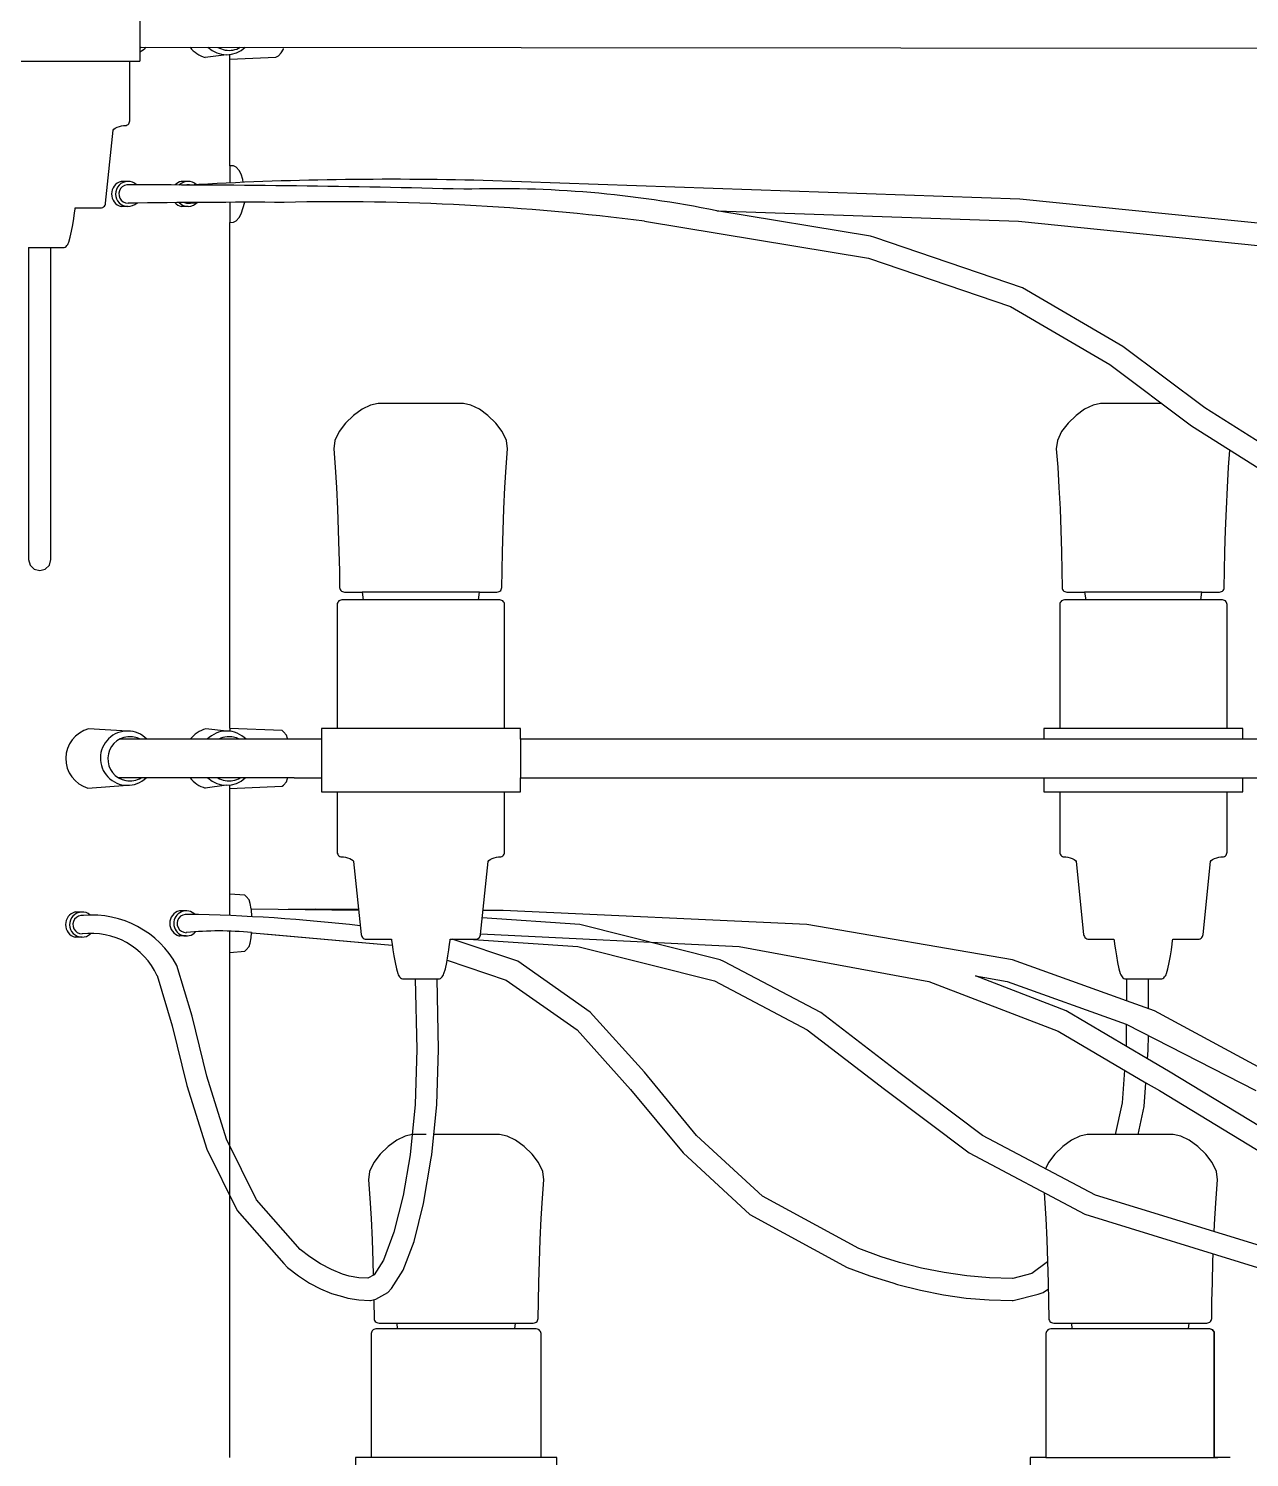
# Model space of a CAD drawing. Header units: millimetres. Extents: x 112 to 8820, y -2365 to 5002.
# Drawn here: x 3414.5 to 3607.1, y -908.5 to -683 of the extents above; entities that cross this region are included whole.
import ezdxf

# ---------------------------------------------------------------- set-up
doc = ezdxf.new("R2010")
doc.units = ezdxf.units.MM

# ---------------------------------------------------------------- blocks, each defined once
blk = doc.blocks.new('2097-50_EL_lateral')
for p, q in [((1.491, -105.185), (1.491, -106.185)), ((-1.667, -106.185), (1.491, -106.185)), ((1.332, -107.125), (1.332, -106.185)), ((1.512, -105.965, 0.142), (26.771, -105.985)), ((2.861, -106.082, 0.142), (2.525, -106.125, 0.047)), ((2.914, -106.152), (2.914, -106.079)), ((2.914, -106.152), (3.638, -106.122)), ((2.914, -107.833), (2.914, -106.152)), ((3.638, -106.122), (3.68, -106.1)), ((3.68, -106.1), (3.723, -106.05)), ((3.723, -106.05), (3.756, -105.995)), ((3.756, -105.995), (3.759, -105.985)), ((0.952, -108.425), (1.072, -107.272)), ((1.072, -107.272), (1.081, -107.255)), ((1.081, -107.255), (1.103, -107.239)), ((1.103, -107.239), (1.133, -107.226)), ((1.133, -107.226), (1.168, -107.214)), ((1.168, -107.214), (1.203, -107.206)), ((1.203, -107.206), (1.234, -107.201)), ((1.234, -107.201), (1.258, -107.199)), ((1.258, -107.199), (1.275, -107.197)), ((1.275, -107.197), (1.291, -107.191)), ((1.291, -107.191), (1.305, -107.182)), ((1.305, -107.182), (1.316, -107.171)), ((1.316, -107.171), (1.325, -107.157)), ((1.325, -107.157), (1.33, -107.142)), ((1.33, -107.142), (1.332, -107.125)), ((2.972, -107.837), (2.914, -107.833)), ((2.914, -107.833), (2.914, -108.104)), ((3.014, -107.859), (2.972, -107.837)), ((3.057, -107.911), (3.014, -107.859)), ((3.09, -107.966), (3.057, -107.911)), ((3.117, -108.052), (3.09, -107.966)), ((1.306, -108.081, -0.203), (1.196, -108.081, -0.203)), ((2.254, -108.081, -0.203), (2.144, -108.081, -0.203)), ((3.123, -108.095), (3.117, -108.052)), ((15.376, -108.36), (6.909, -108.067)), ((0.949, -108.442), (0.952, -108.425)), ((2.914, -108.411), (2.914, -108.728)), ((3.09, -108.595), (3.147, -108.411)), ((21.12, -108.943), (15.376, -108.36)), ((0.433, -108.764), (0.449, -108.664)), ((0.449, -108.664), (0.461, -108.579)), ((0.461, -108.579), (0.469, -108.52)), ((0.469, -108.52), (0.471, -108.498)), ((0.471, -108.498), (0.584, -108.498)), ((0.584, -108.498), (0.705, -108.498)), ((0.705, -108.498), (0.796, -108.498)), ((0.796, -108.498), (0.852, -108.498)), ((0.852, -108.498), (0.871, -108.498)), ((0.871, -108.498), (0.888, -108.496)), ((0.888, -108.496), (0.905, -108.491)), ((0.905, -108.491), (0.919, -108.482)), ((0.919, -108.482), (0.932, -108.471)), ((0.932, -108.471), (0.942, -108.458)), ((0.942, -108.458), (0.949, -108.442)), ((1.306, -108.478, -0.203), (1.196, -108.478, -0.203)), ((2.254, -108.478, -0.203), (2.144, -108.478, -0.203)), ((3.014, -108.702), (3.057, -108.65)), ((3.057, -108.65), (3.09, -108.595)), ((10.596, -108.545), (15.355, -108.709)), ((13.019, -108.943), (10.596, -108.545)), ((0.394, -108.963), (0.414, -108.867)), ((0.414, -108.867), (0.433, -108.764)), ((2.914, -108.728), (2.972, -108.724)), ((2.914, -116.707), (2.914, -108.728)), ((2.972, -108.724), (3.014, -108.702)), ((9.456, -108.709), (12.988, -109.29)), ((15.355, -108.709), (21.071, -109.29)), ((0.298, -109.124), (0.314, -109.117)), ((0.314, -109.117), (0.329, -109.107)), ((0.329, -109.107), (0.342, -109.094)), ((0.342, -109.094), (0.353, -109.078)), ((0.353, -109.078), (0.363, -109.06)), ((0.363, -109.06), (0.371, -109.041)), ((0.371, -109.041), (0.394, -108.963)), ((13.088, -108.967), (13.019, -108.943)), ((15.421, -109.762), (13.088, -108.967)), ((-0.266, -109.126), (-0.248, -109.126)), ((-0.263, -109.126), (-0.263, -109.15)), ((-0.263, -109.15), (-0.263, -109.357)), ((-0.248, -109.126), (-0.219, -109.126)), ((-0.219, -109.126), (-0.18, -109.126)), ((-0.18, -109.126), (-0.134, -109.126)), ((-0.134, -109.126), (-0.081, -109.126)), ((-0.081, -109.126), (-0.024, -109.126)), ((-0.024, -109.126), (0.034, -109.126)), ((0.034, -109.126), (0.09, -109.126)), ((0.087, -109.15), (0.087, -109.126)), ((0.087, -109.357), (0.087, -109.15)), ((0.09, -109.126), (0.143, -109.126)), ((0.143, -109.126), (0.19, -109.126)), ((0.19, -109.126), (0.228, -109.126)), ((0.228, -109.126), (0.257, -109.126)), ((0.257, -109.126), (0.275, -109.126)), ((0.275, -109.126), (0.281, -109.126)), ((0.281, -109.126), (0.298, -109.124)), ((12.988, -109.29), (15.232, -110.055)), ((-0.263, -109.357), (-0.263, -109.558)), ((-0.263, -109.558), (-0.263, -109.752)), ((0.087, -109.558), (0.087, -109.357)), ((0.087, -109.752), (0.087, -109.558)), ((-0.263, -109.752), (-0.263, -109.936)), ((0.087, -109.936), (0.087, -109.752)), ((17.003, -110.687), (15.421, -109.762)), ((-0.263, -109.936), (-0.263, -110.107)), ((0.087, -110.107), (0.087, -109.936)), ((-0.263, -110.107), (-0.263, -110.262)), ((0.087, -110.262), (0.087, -110.107)), ((15.232, -110.055), (16.796, -110.97)), ((-0.263, -110.262), (-0.263, -111.13)), ((0.087, -111.13), (0.087, -110.262)), ((18.295, -111.655), (17.003, -110.687)), ((17.003, -110.687), (17.003, -110.687)), ((-0.263, -111.13), (-0.263, -111.926)), ((0.087, -111.926), (0.087, -111.13)), ((16.796, -110.97), (18.087, -111.937)), ((5.252, -111.586), (5.133, -111.61)), ((5.273, -111.586), (5.252, -111.586)), ((5.335, -111.586), (5.273, -111.586)), ((5.435, -111.586), (5.335, -111.586)), ((5.566, -111.586), (5.435, -111.586)), ((5.719, -111.586), (5.566, -111.586)), ((5.886, -111.586), (5.719, -111.586)), ((6.055, -111.586), (5.886, -111.586)), ((6.216, -111.586), (6.055, -111.586)), ((6.36, -111.586), (6.216, -111.586)), ((6.476, -111.586), (6.36, -111.586)), ((6.557, -111.586), (6.476, -111.586)), ((6.6, -111.586), (6.557, -111.586)), ((6.717, -111.61), (6.6, -111.586)), ((16.653, -111.586), (16.535, -111.61)), ((16.674, -111.586), (16.653, -111.586)), ((16.737, -111.586), (16.674, -111.586)), ((16.836, -111.586), (16.737, -111.586)), ((16.967, -111.586), (16.836, -111.586)), ((17.121, -111.586), (16.967, -111.586)), ((17.287, -111.586), (17.121, -111.586)), ((17.456, -111.586), (17.287, -111.586)), ((17.618, -111.586), (17.456, -111.586)), ((17.618, -111.586), (17.618, -111.586)), ((4.864, -111.774), (4.738, -111.894)), ((4.999, -111.676), (4.864, -111.774)), ((5.133, -111.61), (4.999, -111.676)), ((6.85, -111.676), (6.717, -111.61)), ((6.985, -111.774), (6.85, -111.676)), ((7.109, -111.894), (6.985, -111.774)), ((16.265, -111.774), (16.139, -111.894)), ((16.401, -111.676), (16.265, -111.774)), ((16.535, -111.61), (16.401, -111.676)), ((19.766, -112.585), (18.295, -111.655)), ((-0.263, -111.926), (-0.263, -112.629)), ((0.087, -112.629), (0.087, -111.926)), ((4.636, -112.029), (4.57, -112.167)), ((4.738, -111.894), (4.636, -112.029)), ((7.21, -112.029), (7.109, -111.894)), ((7.276, -112.167), (7.21, -112.029)), ((16.037, -112.029), (15.971, -112.167)), ((16.139, -111.894), (16.037, -112.029)), ((18.087, -111.937), (19.574, -112.876)), ((4.57, -112.167), (4.553, -112.3)), ((7.293, -112.3), (7.276, -112.167)), ((15.971, -112.167), (15.954, -112.3)), ((4.553, -112.3), (4.575, -112.588)), ((7.271, -112.588), (7.293, -112.3)), ((15.954, -112.3), (15.977, -112.588)), ((18.672, -112.588), (18.693, -112.32)), ((-0.263, -112.629), (-0.263, -113.216)), ((0.087, -113.216), (0.087, -112.629)), ((4.575, -112.588), (4.595, -112.909)), ((7.252, -112.909), (7.271, -112.588)), ((15.977, -112.588), (15.996, -112.909)), ((18.653, -112.909), (18.672, -112.588)), ((4.595, -112.909), (4.611, -113.248)), ((7.236, -113.248), (7.252, -112.909)), ((15.996, -112.909), (16.012, -113.248)), ((18.637, -113.248), (18.653, -112.909)), ((-0.263, -113.216), (-0.263, -113.663)), ((0.087, -113.663), (0.087, -113.216)), ((4.611, -113.248), (4.623, -113.589)), ((7.223, -113.589), (7.236, -113.248)), ((16.012, -113.248), (16.025, -113.589)), ((18.624, -113.589), (18.637, -113.248)), ((4.623, -113.589), (4.633, -113.919)), ((7.213, -113.919), (7.223, -113.589)), ((16.025, -113.589), (16.035, -113.919)), ((18.615, -113.919), (18.624, -113.589)), ((-0.263, -113.663), (-0.263, -113.948)), ((0.087, -113.948), (0.087, -113.663)), ((-0.263, -113.948), (-0.263, -114.048)), ((-0.263, -114.048), (-0.239, -114.135)), ((0.064, -114.135), (0.087, -114.048)), ((0.087, -114.048), (0.087, -113.948)), ((4.633, -113.919), (4.64, -114.224)), ((7.207, -114.224), (7.213, -113.919)), ((16.035, -113.919), (16.041, -114.224)), ((18.608, -114.224), (18.615, -113.919)), ((-0.239, -114.135), (-0.175, -114.199)), ((-0.175, -114.199), (-0.088, -114.223)), ((-0.088, -114.223), (0, -114.199)), ((-0.088, -114.223), (-0.088, -114.223)), ((-0.088, -114.223), (-0.088, -114.223)), ((0, -114.199), (0.064, -114.135)), ((4.64, -114.224), (4.643, -114.488)), ((7.203, -114.488), (7.207, -114.224)), ((16.041, -114.224), (16.045, -114.488)), ((18.605, -114.488), (18.608, -114.224)), ((4.643, -114.488), (4.645, -114.505)), ((4.645, -114.505), (4.651, -114.52)), ((4.651, -114.52), (4.661, -114.534)), ((7.186, -114.534), (7.195, -114.52)), ((7.195, -114.52), (7.201, -114.505)), ((7.201, -114.505), (7.203, -114.488)), ((16.045, -114.488), (16.047, -114.505)), ((16.047, -114.505), (16.053, -114.52)), ((16.053, -114.52), (16.062, -114.534)), ((18.587, -114.534), (18.597, -114.52)), ((18.597, -114.52), (18.602, -114.505)), ((18.602, -114.505), (18.605, -114.488)), ((4.608, -114.742), (4.606, -114.759)), ((4.614, -114.727), (4.608, -114.742)), ((4.622, -114.713), (4.614, -114.727)), ((4.634, -114.701), (4.622, -114.713)), ((4.647, -114.693), (4.634, -114.701)), ((4.663, -114.687), (4.647, -114.693)), ((4.661, -114.534), (4.673, -114.545)), ((4.68, -114.685), (4.663, -114.687)), ((4.673, -114.545), (4.687, -114.554)), ((4.734, -114.685), (4.68, -114.685)), ((4.687, -114.554), (4.703, -114.559)), ((4.703, -114.559), (4.721, -114.56)), ((4.721, -114.56), (4.759, -114.56)), ((4.841, -114.685), (4.734, -114.685)), ((4.759, -114.56), (4.87, -114.56)), ((4.995, -114.685), (4.841, -114.685)), ((4.87, -114.56), (4.998, -114.56)), ((5.19, -114.685), (4.995, -114.685)), ((4.998, -114.56), (5.015, -114.685)), ((6.851, -114.56), (4.998, -114.56)), ((5.417, -114.685), (5.19, -114.685)), ((5.666, -114.685), (5.417, -114.685)), ((5.927, -114.685), (5.666, -114.685)), ((6.187, -114.685), (5.927, -114.685)), ((6.436, -114.685), (6.187, -114.685)), ((6.663, -114.685), (6.436, -114.685)), ((6.858, -114.685), (6.663, -114.685)), ((6.834, -114.685), (6.851, -114.56)), ((6.851, -114.56), (6.905, -114.56)), ((7.012, -114.685), (6.858, -114.685)), ((6.905, -114.56), (7.051, -114.56)), ((7.119, -114.685), (7.012, -114.685)), ((7.051, -114.56), (7.126, -114.56)), ((7.173, -114.685), (7.119, -114.685)), ((7.126, -114.56), (7.144, -114.559)), ((7.144, -114.559), (7.16, -114.554)), ((7.16, -114.554), (7.174, -114.545)), ((7.19, -114.687), (7.173, -114.685)), ((7.174, -114.545), (7.186, -114.534)), ((7.206, -114.693), (7.19, -114.687)), ((7.219, -114.701), (7.206, -114.693)), ((7.231, -114.713), (7.219, -114.701)), ((7.239, -114.727), (7.231, -114.713)), ((7.245, -114.742), (7.239, -114.727)), ((7.247, -114.759), (7.245, -114.742)), ((16.01, -114.742), (16.008, -114.759)), ((16.015, -114.727), (16.01, -114.742)), ((16.024, -114.713), (16.015, -114.727)), ((16.035, -114.701), (16.024, -114.713)), ((16.049, -114.693), (16.035, -114.701)), ((16.064, -114.687), (16.049, -114.693)), ((16.062, -114.534), (16.074, -114.545)), ((16.081, -114.685), (16.064, -114.687)), ((16.074, -114.545), (16.089, -114.554)), ((16.136, -114.685), (16.081, -114.685)), ((16.089, -114.554), (16.105, -114.559)), ((16.105, -114.559), (16.122, -114.56)), ((16.122, -114.56), (16.16, -114.56)), ((16.242, -114.685), (16.136, -114.685)), ((16.16, -114.56), (16.272, -114.56)), ((16.396, -114.685), (16.242, -114.685)), ((16.272, -114.56), (16.4, -114.56)), ((16.591, -114.685), (16.396, -114.685)), ((16.4, -114.56), (16.417, -114.685)), ((18.252, -114.56), (16.4, -114.56)), ((16.818, -114.685), (16.591, -114.685)), ((17.067, -114.685), (16.818, -114.685)), ((17.328, -114.685), (17.067, -114.685)), ((17.589, -114.685), (17.328, -114.685)), ((17.838, -114.685), (17.589, -114.685)), ((18.065, -114.685), (17.838, -114.685)), ((18.26, -114.685), (18.065, -114.685)), ((18.235, -114.685), (18.252, -114.56)), ((18.252, -114.56), (18.306, -114.56)), ((18.414, -114.685), (18.26, -114.685)), ((18.306, -114.56), (18.452, -114.56)), ((18.52, -114.685), (18.414, -114.685)), ((18.452, -114.56), (18.527, -114.56)), ((18.575, -114.685), (18.52, -114.685)), ((18.527, -114.56), (18.545, -114.559)), ((18.545, -114.559), (18.561, -114.554)), ((18.561, -114.554), (18.575, -114.545)), ((18.575, -114.545), (18.587, -114.534)), ((18.592, -114.687), (18.575, -114.685)), ((18.607, -114.693), (18.592, -114.687)), ((18.621, -114.701), (18.607, -114.693)), ((18.632, -114.713), (18.621, -114.701)), ((18.641, -114.727), (18.632, -114.713)), ((18.646, -114.742), (18.641, -114.727)), ((18.648, -114.759), (18.646, -114.742)), ((4.606, -114.759), (4.606, -116.712)), ((7.247, -116.712), (7.247, -114.759)), ((16.008, -114.759), (16.008, -116.712)), ((18.648, -116.712), (18.648, -114.759)), ((2.861, -116.755, 0.142), (2.535, -116.72, 0.047)), ((3.738, -116.746), (2.914, -116.712)), ((2.914, -116.712), (2.914, -116.758)), ((3.76, -116.768), (3.738, -116.746)), ((3.806, -116.818), (3.76, -116.768)), ((4.425, -116.712), (4.356, -116.712)), ((4.356, -116.712), (4.356, -116.882)), ((4.559, -116.712), (4.425, -116.712)), ((4.753, -116.712), (4.559, -116.712)), ((4.998, -116.712), (4.753, -116.712)), ((5.284, -116.712), (4.998, -116.712)), ((5.598, -116.712), (5.284, -116.712)), ((5.927, -116.712), (5.598, -116.712)), ((6.255, -116.712), (5.927, -116.712)), ((6.569, -116.712), (6.255, -116.712)), ((6.855, -116.712), (6.569, -116.712)), ((7.1, -116.712), (6.855, -116.712)), ((7.294, -116.712), (7.1, -116.712)), ((7.428, -116.712), (7.294, -116.712)), ((7.497, -116.712), (7.428, -116.712)), ((7.497, -116.882), (7.497, -116.712)), ((15.826, -116.712), (15.758, -116.712)), ((15.758, -116.712), (15.758, -116.882)), ((15.961, -116.712), (15.826, -116.712)), ((16.155, -116.712), (15.961, -116.712)), ((16.4, -116.712), (16.155, -116.712)), ((16.686, -116.712), (16.4, -116.712)), ((17, -116.712), (16.686, -116.712)), ((17.328, -116.712), (17, -116.712)), ((17.656, -116.712), (17.328, -116.712)), ((17.97, -116.712), (17.656, -116.712)), ((18.256, -116.712), (17.97, -116.712)), ((18.501, -116.712), (18.256, -116.712)), ((18.696, -116.712), (18.501, -116.712)), ((18.83, -116.712), (18.696, -116.712)), ((18.898, -116.712), (18.83, -116.712)), ((18.898, -116.882), (18.898, -116.712)), ((18.898, -116.712), (18.898, -116.712)), ((3.926, -116.882), (1.173, -116.883)), ((3.823, -116.873), (3.806, -116.818)), ((3.825, -116.882), (3.823, -116.873)), ((4.356, -116.882), (3.926, -116.882)), ((4.356, -116.882), (4.356, -117.491)), ((15.758, -116.882), (7.497, -116.882)), ((7.497, -116.882), (7.497, -117.491)), ((25.463, -116.882), (15.758, -116.882)), ((3.926, -117.491), (1.159, -117.492)), ((2.861, -117.61, 0.142), (2.525, -117.653, 0.047)), ((2.914, -117.665), (2.914, -117.606, 0.142)), ((2.914, -117.661), (3.738, -117.626)), ((2.914, -119.666), (2.914, -117.665)), ((3.738, -117.626), (3.76, -117.605)), ((3.76, -117.605), (3.806, -117.555)), ((3.806, -117.555), (3.823, -117.5)), ((3.823, -117.5), (3.825, -117.491)), ((3.926, -117.491), (4.356, -117.491)), ((4.356, -117.491), (4.356, -117.712)), ((7.497, -117.712), (7.497, -117.491)), ((7.497, -117.491), (15.758, -117.491)), ((15.758, -117.491), (15.758, -117.712)), ((15.758, -117.491), (25.463, -117.491)), ((18.898, -117.712), (18.898, -117.491)), ((4.356, -117.712), (4.425, -117.712)), ((4.425, -117.712), (4.559, -117.712)), ((4.559, -117.712), (4.753, -117.712)), ((4.606, -117.712), (4.606, -118.664)), ((4.753, -117.712), (4.998, -117.712)), ((4.998, -117.712), (5.284, -117.712)), ((5.284, -117.712), (5.598, -117.712)), ((5.598, -117.712), (5.927, -117.712)), ((5.927, -117.712), (6.255, -117.712)), ((6.255, -117.712), (6.569, -117.712)), ((6.569, -117.712), (6.855, -117.712)), ((6.855, -117.712), (7.1, -117.712)), ((7.1, -117.712), (7.294, -117.712)), ((7.247, -118.664), (7.247, -117.712)), ((7.294, -117.712), (7.428, -117.712)), ((7.428, -117.712), (7.497, -117.712)), ((15.758, -117.712), (15.826, -117.712)), ((15.826, -117.712), (15.961, -117.712)), ((15.961, -117.712), (16.155, -117.712)), ((16.008, -117.712), (16.008, -118.664)), ((16.155, -117.712), (16.4, -117.712)), ((16.4, -117.712), (16.686, -117.712)), ((16.686, -117.712), (17, -117.712)), ((17, -117.712), (17.328, -117.712)), ((17.328, -117.712), (17.656, -117.712)), ((17.656, -117.712), (17.97, -117.712)), ((17.97, -117.712), (18.256, -117.712)), ((18.256, -117.712), (18.501, -117.712)), ((18.501, -117.712), (18.696, -117.712)), ((18.648, -118.664), (18.648, -117.712)), ((18.696, -117.712), (18.83, -117.712)), ((18.83, -117.712), (18.898, -117.712)), ((4.606, -118.664), (4.608, -118.681)), ((4.608, -118.681), (4.614, -118.697)), ((4.614, -118.697), (4.622, -118.711)), ((4.622, -118.711), (4.634, -118.722)), ((4.634, -118.722), (4.647, -118.731)), ((4.647, -118.731), (4.663, -118.736)), ((4.663, -118.736), (4.68, -118.738)), ((4.68, -118.738), (4.704, -118.74)), ((4.704, -118.74), (4.735, -118.746)), ((4.735, -118.746), (4.77, -118.754)), ((4.77, -118.754), (4.804, -118.765)), ((4.804, -118.765), (4.834, -118.779)), ((4.834, -118.779), (4.856, -118.795)), ((4.856, -118.795), (4.865, -118.812)), ((6.988, -118.812), (6.997, -118.795)), ((6.997, -118.795), (7.019, -118.779)), ((7.019, -118.779), (7.049, -118.765)), ((7.049, -118.765), (7.083, -118.754)), ((7.083, -118.754), (7.118, -118.746)), ((7.118, -118.746), (7.149, -118.74)), ((7.149, -118.74), (7.173, -118.738)), ((7.173, -118.738), (7.19, -118.736)), ((7.19, -118.736), (7.206, -118.731)), ((7.206, -118.731), (7.219, -118.722)), ((7.219, -118.722), (7.231, -118.711)), ((7.231, -118.711), (7.239, -118.697)), ((7.239, -118.697), (7.245, -118.681)), ((7.245, -118.681), (7.247, -118.664)), ((16.008, -118.664), (16.01, -118.681)), ((16.01, -118.681), (16.015, -118.697)), ((16.015, -118.697), (16.024, -118.711)), ((16.024, -118.711), (16.035, -118.722)), ((16.035, -118.722), (16.049, -118.731)), ((16.049, -118.731), (16.064, -118.736)), ((16.064, -118.736), (16.081, -118.738)), ((16.081, -118.738), (16.106, -118.74)), ((16.106, -118.74), (16.137, -118.746)), ((16.137, -118.746), (16.171, -118.754)), ((16.171, -118.754), (16.206, -118.765)), ((16.206, -118.765), (16.236, -118.779)), ((16.236, -118.779), (16.257, -118.795)), ((16.257, -118.795), (16.267, -118.812)), ((18.389, -118.812), (18.399, -118.795)), ((18.399, -118.795), (18.42, -118.779)), ((18.42, -118.779), (18.45, -118.765)), ((18.45, -118.765), (18.485, -118.754)), ((18.485, -118.754), (18.519, -118.746)), ((18.519, -118.746), (18.55, -118.74)), ((18.55, -118.74), (18.575, -118.738)), ((18.575, -118.738), (18.592, -118.736)), ((18.592, -118.736), (18.607, -118.731)), ((18.607, -118.731), (18.621, -118.722)), ((18.621, -118.722), (18.632, -118.711)), ((18.632, -118.711), (18.641, -118.697)), ((18.641, -118.697), (18.646, -118.681)), ((18.646, -118.681), (18.648, -118.664)), ((4.865, -118.812), (4.984, -119.964)), ((6.869, -119.964), (6.988, -118.812)), ((16.267, -118.812), (16.385, -119.964)), ((18.271, -119.964), (18.389, -118.812)), ((3.148, -119.345), (2.914, -119.326)), ((3.17, -119.366), (3.148, -119.345)), ((3.216, -119.418), (3.17, -119.366)), ((3.233, -119.473), (3.216, -119.418)), ((3.246, -119.559), (3.233, -119.473)), ((0.581, -119.609, -0.203), (0.471, -119.609, -0.203)), ((2.225, -119.59), (2.116, -119.59)), ((3.247, -119.566), (3.246, -119.559)), ((4.945, -119.583), (3.247, -119.566)), ((3.247, -119.566), (3.256, -119.683)), ((4.202, -119.567), (3.838, -119.564)), ((4.262, -119.564), (4.202, -119.567)), ((4.943, -119.569), (4.262, -119.564)), ((8.434, -119.805), (6.896, -119.702)), ((7.224, -119.585), (6.909, -119.583)), ((12.018, -119.805), (7.224, -119.585)), ((2.914, -120.247), (2.914, -119.911)), ((3.246, -120.014), (3.253, -119.935)), ((3.253, -119.935), (3.268, -119.935)), ((3.268, -119.935), (5.475, -120.133)), ((10.648, -120.363), (8.434, -119.805)), ((15.265, -120.363), (12.018, -119.805)), ((0.581, -120.005, -0.203), (0.471, -120.005, -0.203)), ((2.225, -119.987), (2.116, -119.987)), ((3.17, -120.207), (3.216, -120.155)), ((3.216, -120.155), (3.233, -120.1)), ((3.233, -120.1), (3.246, -120.014)), ((3.458, -119.952), (5.475, -120.133)), ((4.984, -119.964), (4.988, -119.982)), ((4.988, -119.982), (4.995, -119.997)), ((4.995, -119.997), (5.005, -120.011)), ((5.005, -120.011), (5.017, -120.022)), ((5.017, -120.022), (5.032, -120.031)), ((5.032, -120.031), (5.048, -120.036)), ((5.048, -120.036), (5.065, -120.038)), ((5.065, -120.038), (5.103, -120.038)), ((5.103, -120.038), (5.177, -120.038)), ((5.177, -120.038), (5.283, -120.038)), ((5.283, -120.038), (5.418, -120.038)), ((5.418, -120.038), (5.462, -120.038)), ((5.462, -120.038), (5.465, -120.06)), ((5.465, -120.06), (5.473, -120.119)), ((5.473, -120.119), (5.485, -120.204)), ((6.368, -120.204), (6.38, -120.119)), ((6.38, -120.119), (6.388, -120.06)), ((6.388, -120.06), (6.391, -120.038)), ((6.391, -120.038), (6.436, -120.038)), ((7.456, -120.383), (6.422, -120.038)), ((7.456, -120.383), (6.422, -120.038)), ((6.436, -120.038), (6.57, -120.038)), ((6.57, -120.038), (6.677, -120.038)), ((6.677, -120.038), (6.75, -120.038)), ((6.678, -120.038), (8.401, -120.153)), ((6.75, -120.038), (6.788, -120.038)), ((6.788, -120.038), (6.805, -120.036)), ((6.805, -120.036), (6.822, -120.031)), ((6.822, -120.031), (6.836, -120.022)), ((6.836, -120.022), (6.849, -120.011)), ((6.849, -120.011), (6.858, -119.997)), ((6.858, -119.997), (6.865, -119.982)), ((6.865, -119.982), (6.869, -119.964)), ((6.87, -119.953), (10.948, -120.153)), ((8.401, -120.153), (10.559, -120.697)), ((10.948, -120.153), (13.942, -120.703)), ((16.385, -119.964), (16.389, -119.982)), ((16.389, -119.982), (16.396, -119.997)), ((16.396, -119.997), (16.406, -120.011)), ((16.406, -120.011), (16.419, -120.022)), ((16.419, -120.022), (16.433, -120.031)), ((16.433, -120.031), (16.449, -120.036)), ((16.449, -120.036), (16.467, -120.038)), ((16.467, -120.038), (16.504, -120.038)), ((16.504, -120.038), (16.578, -120.038)), ((16.578, -120.038), (16.684, -120.038)), ((16.684, -120.038), (16.819, -120.038)), ((16.819, -120.038), (16.864, -120.038)), ((16.864, -120.038), (16.867, -120.06)), ((16.867, -120.06), (16.874, -120.119)), ((16.874, -120.119), (16.887, -120.204)), ((17.77, -120.204), (17.782, -120.119)), ((17.782, -120.119), (17.789, -120.06)), ((17.789, -120.06), (17.792, -120.038)), ((17.792, -120.038), (17.837, -120.038)), ((17.837, -120.038), (17.972, -120.038)), ((17.972, -120.038), (18.078, -120.038)), ((18.078, -120.038), (18.152, -120.038)), ((18.152, -120.038), (18.189, -120.038)), ((18.189, -120.038), (18.207, -120.036)), ((18.207, -120.036), (18.223, -120.031)), ((18.223, -120.031), (18.238, -120.022)), ((18.238, -120.022), (18.25, -120.011)), ((18.25, -120.011), (18.26, -119.997)), ((18.26, -119.997), (18.267, -119.982)), ((18.267, -119.982), (18.271, -119.964)), ((2.914, -120.247), (3.148, -120.228)), ((2.914, -128.217), (2.914, -120.247)), ((3.148, -120.228), (3.17, -120.207)), ((5.485, -120.204), (5.501, -120.303)), ((5.501, -120.303), (5.519, -120.407)), ((6.334, -120.407), (6.353, -120.303)), ((6.34, -120.371), (7.274, -120.683)), ((6.34, -120.371), (7.274, -120.683)), ((6.353, -120.303), (6.368, -120.204)), ((8.597, -121.187), (7.456, -120.383)), ((8.597, -121.187), (7.456, -120.383)), ((10.709, -120.388), (10.648, -120.363)), ((12.238, -121.192), (10.709, -120.388)), ((17.06, -121.008), (15.265, -120.363)), ((16.887, -120.204), (16.902, -120.303)), ((16.902, -120.303), (16.921, -120.407)), ((17.736, -120.407), (17.754, -120.303)), ((17.754, -120.303), (17.77, -120.204)), ((1.765, -120.613), (2.003, -121.405)), ((2.316, -121.252), (2.077, -120.452)), ((5.519, -120.407), (5.54, -120.503)), ((5.54, -120.503), (5.562, -120.581)), ((5.562, -120.581), (5.57, -120.6)), ((5.57, -120.6), (5.58, -120.618)), ((6.273, -120.618), (6.283, -120.6)), ((6.283, -120.6), (6.291, -120.581)), ((6.291, -120.581), (6.313, -120.503)), ((6.313, -120.503), (6.334, -120.407)), ((16.921, -120.407), (16.941, -120.503)), ((16.941, -120.503), (16.963, -120.581)), ((16.963, -120.581), (16.971, -120.6)), ((16.971, -120.6), (16.981, -120.618)), ((17.675, -120.618), (17.685, -120.6)), ((17.685, -120.6), (17.693, -120.581)), ((17.693, -120.581), (17.715, -120.503)), ((17.715, -120.503), (17.736, -120.407)), ((5.58, -120.618), (5.591, -120.634)), ((5.591, -120.634), (5.605, -120.647)), ((5.605, -120.647), (5.619, -120.657)), ((5.619, -120.657), (5.635, -120.663)), ((5.635, -120.663), (5.652, -120.665)), ((5.652, -120.665), (5.664, -120.665)), ((5.664, -120.665), (5.687, -120.665)), ((5.687, -120.665), (5.721, -120.665)), ((5.721, -120.665), (5.764, -120.665)), ((5.764, -120.665), (5.814, -120.665)), ((5.814, -120.665), (5.869, -120.665)), ((5.838, -120.665), (5.862, -121.781)), ((5.869, -120.665), (5.927, -120.665)), ((5.927, -120.665), (5.984, -120.665)), ((5.984, -120.665), (6.039, -120.665)), ((6.039, -120.665), (6.089, -120.665)), ((6.089, -120.665), (6.132, -120.665)), ((6.132, -120.665), (6.166, -120.665)), ((6.166, -120.665), (6.189, -120.665)), ((6.205, -121.778), (6.181, -120.665)), ((6.189, -120.665), (6.201, -120.665)), ((6.201, -120.665), (6.218, -120.663)), ((6.218, -120.663), (6.234, -120.657)), ((6.234, -120.657), (6.249, -120.647)), ((6.249, -120.647), (6.262, -120.634)), ((6.262, -120.634), (6.273, -120.618)), ((7.274, -120.683), (8.391, -121.47)), ((7.274, -120.683), (8.391, -121.47)), ((10.559, -120.697), (12.022, -121.466)), ((13.942, -120.703), (15.983, -121.489)), ((14.678, -120.617), (15.177, -120.703)), ((16.107, -121.168), (14.678, -120.617)), ((15.177, -120.703), (17.058, -121.379)), ((16.981, -120.618), (16.993, -120.634)), ((16.993, -120.634), (17.006, -120.647)), ((17.006, -120.647), (17.02, -120.657)), ((17.02, -120.657), (17.036, -120.663)), ((17.036, -120.663), (17.053, -120.665)), ((17.053, -120.665), (17.065, -120.665)), ((17.062, -120.665), (17.06, -121.008)), ((17.061, -120.665), (17.06, -121.008)), ((17.065, -120.665), (17.089, -120.665)), ((17.089, -120.665), (17.123, -120.665)), ((17.123, -120.665), (17.166, -120.665)), ((17.166, -120.665), (17.216, -120.665)), ((17.216, -120.665), (17.271, -120.665)), ((17.271, -120.665), (17.328, -120.665)), ((17.328, -120.665), (17.385, -120.665)), ((17.385, -120.665), (17.44, -120.665)), ((17.408, -121.133), (17.41, -120.665)), ((17.408, -121.133), (17.41, -120.665)), ((17.44, -120.665), (17.49, -120.665)), ((17.49, -120.665), (17.533, -120.665)), ((17.533, -120.665), (17.567, -120.665)), ((17.567, -120.665), (17.591, -120.665)), ((17.591, -120.665), (17.603, -120.665)), ((17.603, -120.665), (17.62, -120.663)), ((17.62, -120.663), (17.636, -120.657)), ((17.636, -120.657), (17.65, -120.647)), ((17.65, -120.647), (17.663, -120.634)), ((17.663, -120.634), (17.675, -120.618)), ((17.504, -121.168), (17.06, -121.008)), ((2.548, -122.197), (2.316, -121.252)), ((9.454, -122.138), (8.597, -121.187)), ((9.454, -122.138), (8.597, -121.187)), ((13.469, -122.14), (12.238, -121.192)), ((17.395, -121.924), (16.107, -121.168)), ((19.267, -122.118), (17.504, -121.168)), ((2.003, -121.405), (2.234, -122.348)), ((8.391, -121.47), (9.236, -122.408)), ((8.391, -121.47), (9.236, -122.408)), ((12.022, -121.466), (13.242, -122.406)), ((15.983, -121.489), (17.367, -122.302)), ((17.058, -121.379), (17.056, -121.725)), ((17.058, -121.379), (17.056, -121.725)), ((17.058, -121.379), (19.104, -122.427)), ((17.405, -121.788), (17.406, -121.557)), ((17.405, -121.788), (17.406, -121.557)), ((5.862, -121.781), (5.834, -122.648)), ((6.177, -122.647), (6.205, -121.778)), ((17.395, -121.924), (17.405, -121.788)), ((17.395, -121.924), (17.405, -121.788)), ((17.726, -122.118), (17.395, -121.924)), ((10.276, -123.135), (9.454, -122.138)), ((10.276, -123.135), (9.454, -122.138)), ((14.791, -123.135), (13.469, -122.14)), ((17.032, -122.105), (16.995, -122.619)), ((17.032, -122.105), (16.995, -122.619)), ((19.364, -123.114), (17.726, -122.118)), ((2.234, -122.348), (2.547, -123.353)), ((2.858, -123.193), (2.548, -122.197)), ((9.236, -122.408), (10.063, -123.411)), ((9.236, -122.408), (10.063, -123.411)), ((13.242, -122.406), (14.578, -123.411)), ((17.34, -122.676), (17.367, -122.302)), ((17.34, -122.676), (17.367, -122.302)), ((17.367, -122.302), (17.581, -122.427)), ((16.995, -122.619), (16.885, -123.12)), ((16.995, -122.619), (16.885, -123.12)), ((17.581, -122.427), (19.234, -123.432)), ((5.834, -122.648), (5.756, -123.441)), ((6.099, -123.443), (6.177, -122.647)), ((17.243, -123.12), (17.34, -122.676)), ((17.243, -123.12), (17.34, -122.676)), ((3.334, -124.151), (2.858, -123.193)), ((5.409, -123.307), (5.284, -123.428)), ((5.545, -123.209), (5.409, -123.307)), ((5.678, -123.144), (5.545, -123.209)), ((5.787, -123.121), (5.678, -123.144)), ((5.828, -123.12), (5.796, -123.12)), ((5.9, -123.12), (5.828, -123.12)), ((6.009, -123.12), (5.9, -123.12)), ((6.146, -123.12), (6.13, -123.12)), ((6.304, -123.12), (6.146, -123.12)), ((6.472, -123.12), (6.304, -123.12)), ((6.64, -123.12), (6.472, -123.12)), ((6.798, -123.12), (6.64, -123.12)), ((6.935, -123.12), (6.798, -123.12)), ((7.043, -123.12), (6.935, -123.12)), ((7.115, -123.12), (7.043, -123.12)), ((7.147, -123.12), (7.115, -123.12)), ((7.169, -123.12), (7.147, -123.12)), ((7.288, -123.144), (7.169, -123.12)), ((7.421, -123.209), (7.288, -123.144)), ((7.557, -123.307), (7.421, -123.209)), ((7.682, -123.428), (7.557, -123.307)), ((11.318, -124.091), (10.276, -123.135)), ((11.318, -124.091), (10.276, -123.135)), ((16.572, -124.075), (14.791, -123.135)), ((16.056, -123.307), (15.93, -123.428)), ((16.191, -123.209), (16.056, -123.307)), ((16.325, -123.144), (16.191, -123.209)), ((16.443, -123.12), (16.325, -123.144)), ((16.475, -123.12), (16.443, -123.12)), ((16.547, -123.12), (16.475, -123.12)), ((16.655, -123.12), (16.547, -123.12)), ((16.792, -123.12), (16.655, -123.12)), ((16.95, -123.12), (16.792, -123.12)), ((17.118, -123.12), (16.95, -123.12)), ((17.287, -123.12), (17.118, -123.12)), ((17.444, -123.12), (17.287, -123.12)), ((17.582, -123.12), (17.444, -123.12)), ((17.69, -123.12), (17.582, -123.12)), ((17.762, -123.12), (17.69, -123.12)), ((17.794, -123.12), (17.762, -123.12)), ((17.799, -123.12), (17.794, -123.12)), ((17.917, -123.144), (17.799, -123.12)), ((18.051, -123.209), (17.917, -123.144)), ((18.187, -123.307), (18.051, -123.209)), ((18.312, -123.428), (18.187, -123.307)), ((2.547, -123.353), (3.028, -124.321)), ((5.284, -123.428), (5.182, -123.562)), ((5.756, -123.441), (5.648, -124.083)), ((5.97, -124.21), (6.091, -123.493)), ((6.091, -123.493), (6.099, -123.443)), ((7.784, -123.562), (7.682, -123.428)), ((10.063, -123.411), (11.12, -124.381)), ((10.063, -123.411), (11.12, -124.381)), ((14.578, -123.411), (16.406, -124.376)), ((15.93, -123.428), (15.828, -123.562)), ((18.414, -123.562), (18.312, -123.428)), ((5.116, -123.701), (5.099, -123.834)), ((5.182, -123.562), (5.116, -123.701)), ((7.85, -123.701), (7.784, -123.562)), ((7.867, -123.834), (7.85, -123.701)), ((15.828, -123.562), (15.783, -123.659)), ((18.48, -123.701), (18.414, -123.562)), ((18.497, -123.834), (18.48, -123.701)), ((5.099, -123.834), (5.121, -124.122)), ((7.844, -124.122), (7.867, -123.834)), ((18.474, -124.122), (18.497, -123.834)), ((4.022, -124.932), (3.334, -124.151)), ((5.121, -124.122), (5.141, -124.443)), ((5.648, -124.083), (5.501, -124.66)), ((5.818, -124.806), (5.97, -124.21)), ((7.825, -124.443), (7.844, -124.122)), ((12.838, -124.92), (11.318, -124.091)), ((12.838, -124.92), (11.318, -124.091)), ((15.761, -124.036), (15.768, -124.122)), ((15.768, -124.122), (15.787, -124.443)), ((19.243, -124.896), (16.572, -124.075)), ((18.455, -124.443), (18.474, -124.122)), ((3.028, -124.321), (3.762, -125.155)), ((5.141, -124.443), (5.157, -124.781)), ((7.809, -124.781), (7.825, -124.443)), ((11.12, -124.381), (12.653, -125.216)), ((11.12, -124.381), (12.653, -125.216)), ((15.787, -124.443), (15.803, -124.781)), ((16.406, -124.376), (19.197, -125.24)), ((18.445, -124.651), (18.455, -124.443)), ((5.501, -124.66), (5.334, -125.1)), ((5.157, -124.781), (5.17, -125.123)), ((5.646, -125.26), (5.818, -124.806)), ((7.796, -125.123), (7.809, -124.781)), ((15.803, -124.781), (15.816, -125.123)), ((4.174, -125.049), (4.022, -124.932)), ((4.345, -125.16), (4.174, -125.049)), ((5.17, -125.123), (5.176, -125.339)), ((5.334, -125.1), (5.187, -125.333)), ((7.787, -125.453), (7.796, -125.123)), ((13.192, -125.05), (12.838, -124.92)), ((13.192, -125.05), (12.838, -124.92)), ((13.477, -125.139), (13.192, -125.05)), ((13.477, -125.139), (13.192, -125.05)), ((15.816, -125.123), (15.826, -125.453)), ((18.416, -125.453), (18.426, -125.123)), ((18.426, -125.123), (18.431, -125.005)), ((3.762, -125.155), (3.823, -125.218)), ((3.823, -125.218), (3.996, -125.351)), ((4.517, -125.251), (4.345, -125.16)), ((4.689, -125.322), (4.517, -125.251)), ((4.796, -125.353), (4.689, -125.322)), ((5.187, -125.333), (5.087, -125.388)), ((5.463, -125.55), (5.646, -125.26)), ((12.653, -125.216), (13.013, -125.349)), ((12.653, -125.216), (13.013, -125.349)), ((13.013, -125.349), (13.372, -125.461)), ((13.013, -125.349), (13.372, -125.461)), ((13.827, -125.228), (13.477, -125.139)), ((13.827, -125.228), (13.477, -125.139)), ((14.184, -125.299), (13.827, -125.228)), ((14.184, -125.299), (13.827, -125.228)), ((14.543, -125.35), (14.184, -125.299)), ((14.543, -125.35), (14.184, -125.299)), ((14.902, -125.38), (14.543, -125.35)), ((14.902, -125.38), (14.543, -125.35)), ((15.566, -125.312), (15.269, -125.39)), ((15.566, -125.312), (15.27, -125.39)), ((15.816, -125.128), (15.566, -125.312)), ((15.816, -125.128), (15.566, -125.312)), ((3.996, -125.351), (4.169, -125.463)), ((4.169, -125.463), (4.342, -125.554)), ((4.342, -125.554), (4.516, -125.626)), ((4.948, -125.38), (4.796, -125.353)), ((5.087, -125.388), (4.948, -125.38)), ((5.403, -125.614), (5.463, -125.55)), ((7.78, -125.757), (7.787, -125.453)), ((13.372, -125.461), (13.45, -125.485)), ((13.372, -125.461), (13.45, -125.485)), ((13.45, -125.485), (13.811, -125.577)), ((13.45, -125.485), (13.81, -125.577)), ((15.261, -125.39), (14.902, -125.38)), ((15.261, -125.39), (14.902, -125.38)), ((15.27, -125.39), (15.261, -125.39)), ((15.269, -125.39), (15.261, -125.39)), ((15.745, -125.615), (15.828, -125.554)), ((15.745, -125.615), (15.828, -125.554)), ((15.826, -125.453), (15.832, -125.757)), ((18.41, -125.757), (18.416, -125.453)), ((4.516, -125.626), (4.689, -125.677)), ((4.689, -125.677), (4.775, -125.7)), ((4.775, -125.7), (4.949, -125.73)), ((4.949, -125.73), (5.123, -125.74)), ((5.123, -125.74), (5.132, -125.74)), ((5.132, -125.74), (5.217, -125.716)), ((5.185, -125.725), (5.186, -125.757)), ((5.186, -125.757), (5.189, -126.021)), ((5.217, -125.716), (5.403, -125.614)), ((7.777, -126.021), (7.78, -125.757)), ((13.81, -125.577), (14.172, -125.649)), ((13.811, -125.577), (14.172, -125.649)), ((14.172, -125.649), (14.533, -125.7)), ((14.172, -125.649), (14.533, -125.7)), ((14.533, -125.7), (14.896, -125.73)), ((14.533, -125.7), (14.896, -125.73)), ((14.896, -125.73), (15.258, -125.74)), ((14.896, -125.73), (15.258, -125.74)), ((15.258, -125.74), (15.275, -125.74)), ((15.258, -125.74), (15.275, -125.74)), ((15.275, -125.74), (15.667, -125.637)), ((15.275, -125.74), (15.667, -125.637)), ((15.667, -125.637), (15.745, -125.615)), ((15.667, -125.637), (15.745, -125.615)), ((15.832, -125.757), (15.836, -126.021)), ((18.406, -126.021), (18.41, -125.757)), ((5.189, -126.021), (5.191, -126.038)), ((7.774, -126.038), (7.777, -126.021)), ((15.836, -126.021), (15.838, -126.038)), ((18.404, -126.038), (18.406, -126.021)), ((5.146, -126.245), (5.144, -126.262)), ((5.152, -126.23), (5.146, -126.245)), ((5.16, -126.216), (5.152, -126.23)), ((5.172, -126.204), (5.16, -126.216)), ((5.186, -126.196), (5.172, -126.204)), ((5.201, -126.19), (5.186, -126.196)), ((5.191, -126.038), (5.197, -126.054)), ((5.197, -126.054), (5.207, -126.068)), ((5.218, -126.188), (5.201, -126.19)), ((5.207, -126.068), (5.219, -126.079)), ((5.246, -126.188), (5.218, -126.188)), ((5.219, -126.079), (5.233, -126.087)), ((5.233, -126.087), (5.249, -126.093)), ((5.327, -126.188), (5.246, -126.188)), ((5.249, -126.093), (5.267, -126.094)), ((5.267, -126.094), (5.324, -126.094)), ((5.324, -126.094), (5.452, -126.094)), ((5.458, -126.188), (5.327, -126.188)), ((5.452, -126.094), (5.544, -126.094)), ((5.633, -126.188), (5.458, -126.188)), ((5.544, -126.094), (5.556, -126.188)), ((5.544, -126.094), (7.422, -126.094)), ((5.845, -126.188), (5.633, -126.188)), ((6.084, -126.188), (5.845, -126.188)), ((6.341, -126.188), (6.084, -126.188)), ((6.603, -126.188), (6.341, -126.188)), ((6.859, -126.188), (6.603, -126.188)), ((7.099, -126.188), (6.859, -126.188)), ((7.311, -126.188), (7.099, -126.188)), ((7.486, -126.188), (7.311, -126.188)), ((7.409, -126.188), (7.422, -126.094)), ((7.422, -126.094), (7.491, -126.094)), ((7.617, -126.188), (7.486, -126.188)), ((7.491, -126.094), (7.62, -126.094)), ((7.698, -126.188), (7.617, -126.188)), ((7.62, -126.094), (7.677, -126.094)), ((7.677, -126.094), (7.699, -126.094)), ((7.725, -126.188), (7.698, -126.188)), ((7.699, -126.094), (7.717, -126.093)), ((7.717, -126.093), (7.733, -126.087)), ((7.748, -126.188), (7.725, -126.188)), ((7.733, -126.087), (7.747, -126.079)), ((7.747, -126.079), (7.759, -126.068)), ((7.765, -126.19), (7.748, -126.188)), ((7.759, -126.068), (7.768, -126.054)), ((7.78, -126.196), (7.765, -126.19)), ((7.768, -126.054), (7.774, -126.038)), ((7.794, -126.204), (7.78, -126.196)), ((7.805, -126.216), (7.794, -126.204)), ((7.814, -126.23), (7.805, -126.216)), ((7.82, -126.245), (7.814, -126.23)), ((7.822, -126.262), (7.82, -126.245)), ((15.793, -126.245), (15.791, -126.262)), ((15.793, -126.245), (15.791, -126.262)), ((15.798, -126.23), (15.793, -126.245)), ((15.798, -126.23), (15.793, -126.245)), ((15.807, -126.216), (15.798, -126.23)), ((15.807, -126.216), (15.798, -126.23)), ((15.818, -126.204), (15.807, -126.216)), ((15.818, -126.204), (15.807, -126.216)), ((15.832, -126.196), (15.818, -126.204)), ((15.832, -126.196), (15.818, -126.204)), ((15.848, -126.19), (15.832, -126.196)), ((15.848, -126.19), (15.832, -126.196)), ((15.838, -126.038), (15.844, -126.054)), ((15.844, -126.054), (15.853, -126.068)), ((15.865, -126.188), (15.848, -126.19)), ((15.865, -126.188), (15.848, -126.19)), ((15.853, -126.068), (15.865, -126.079)), ((15.865, -126.079), (15.88, -126.087)), ((15.892, -126.188), (15.865, -126.188)), ((15.892, -126.188), (15.865, -126.188)), ((15.88, -126.087), (15.896, -126.093)), ((15.973, -126.188), (15.892, -126.188)), ((15.973, -126.188), (15.892, -126.188)), ((15.896, -126.093), (15.913, -126.094)), ((15.913, -126.094), (15.97, -126.094)), ((15.97, -126.094), (16.099, -126.094)), ((16.104, -126.188), (15.973, -126.188)), ((16.104, -126.188), (15.973, -126.188)), ((16.099, -126.094), (16.19, -126.094)), ((16.279, -126.188), (16.104, -126.188)), ((16.279, -126.188), (16.104, -126.188)), ((16.19, -126.094), (16.203, -126.188)), ((16.19, -126.094), (18.052, -126.094)), ((16.492, -126.188), (16.279, -126.188)), ((16.492, -126.188), (16.279, -126.188)), ((16.731, -126.188), (16.492, -126.188)), ((16.731, -126.188), (16.492, -126.188)), ((16.987, -126.188), (16.731, -126.188)), ((16.987, -126.188), (16.731, -126.188)), ((17.249, -126.188), (16.987, -126.188)), ((17.249, -126.188), (16.987, -126.188)), ((17.506, -126.188), (17.249, -126.188)), ((17.506, -126.188), (17.249, -126.188)), ((17.745, -126.188), (17.506, -126.188)), ((17.745, -126.188), (17.506, -126.188)), ((17.957, -126.188), (17.745, -126.188)), ((17.957, -126.188), (17.745, -126.188)), ((18.133, -126.188), (17.957, -126.188)), ((18.133, -126.188), (17.957, -126.188)), ((18.039, -126.188), (18.052, -126.094)), ((18.052, -126.094), (18.138, -126.094)), ((18.264, -126.188), (18.133, -126.188)), ((18.264, -126.188), (18.133, -126.188)), ((18.138, -126.094), (18.267, -126.094)), ((18.345, -126.188), (18.264, -126.188)), ((18.345, -126.188), (18.264, -126.188)), ((18.267, -126.094), (18.323, -126.094)), ((18.323, -126.094), (18.329, -126.094)), ((18.329, -126.094), (18.346, -126.093)), ((18.372, -126.188), (18.345, -126.188)), ((18.372, -126.188), (18.345, -126.188)), ((18.346, -126.093), (18.363, -126.087)), ((18.363, -126.087), (18.377, -126.079)), ((18.389, -126.19), (18.372, -126.188)), ((18.378, -126.188), (18.372, -126.188)), ((18.377, -126.079), (18.389, -126.068)), ((18.394, -126.19), (18.378, -126.188)), ((18.389, -126.068), (18.398, -126.054)), ((18.405, -126.196), (18.389, -126.19)), ((18.41, -126.196), (18.394, -126.19)), ((18.398, -126.054), (18.404, -126.038)), ((18.418, -126.204), (18.405, -126.196)), ((18.424, -126.204), (18.41, -126.196)), ((18.43, -126.216), (18.418, -126.204)), ((18.435, -126.216), (18.424, -126.204)), ((18.438, -126.23), (18.43, -126.216)), ((18.444, -126.23), (18.435, -126.216)), ((18.444, -126.245), (18.438, -126.23)), ((18.45, -126.245), (18.444, -126.23)), ((18.446, -126.262), (18.444, -126.245)), ((18.452, -126.262), (18.45, -126.245)), ((5.144, -126.262), (5.144, -128.215)), ((7.822, -128.215), (7.822, -126.262)), ((15.791, -126.262), (15.791, -128.215)), ((15.791, -126.262), (15.791, -128.215)), ((18.446, -128.215), (18.446, -126.262)), ((18.452, -128.215), (18.452, -126.262)), ((4.927, -128.215), (4.893, -128.215)), ((4.893, -128.215), (4.893, -128.388)), ((5.029, -128.215), (4.927, -128.215)), ((5.194, -128.215), (5.029, -128.215)), ((5.415, -128.215), (5.194, -128.215)), ((5.682, -128.215), (5.415, -128.215)), ((5.984, -128.215), (5.682, -128.215)), ((6.307, -128.215), (5.984, -128.215)), ((6.637, -128.215), (6.307, -128.215)), ((6.96, -128.215), (6.637, -128.215)), ((7.261, -128.215), (6.96, -128.215)), ((7.528, -128.215), (7.261, -128.215)), ((7.749, -128.215), (7.528, -128.215)), ((7.914, -128.215), (7.749, -128.215)), ((8.016, -128.215), (7.914, -128.215)), ((8.051, -128.215), (8.016, -128.215)), ((8.073, -128.215), (8.051, -128.215)), ((8.073, -128.388), (8.073, -128.215)), ((15.574, -128.215), (15.539, -128.215)), ((15.539, -128.215), (15.539, -128.388)), ((15.676, -128.215), (15.574, -128.215)), ((15.791, -128.215), (15.676, -128.215)), ((15.791, -128.215), (18.503, -128.215)), ((18.561, -128.215), (18.446, -128.215)), ((18.663, -128.215), (18.561, -128.215)), ((18.697, -128.215), (18.663, -128.215))]:
    blk.add_line(p, q)
at = {"extrusion": (1.04654e-19, -0.001462, 0.999999)}
for p, q in [((1.297, -116.755, 0.142), (0.681, -116.72, 0.142)), ((0.671, -117.653, 0.141), (1.297, -117.61, 0.142))]:
    blk.add_line(p, q, dxfattribs=at)
for centre, radius, start, end in [((1.297, -105.655, 0.142), 0.428, 297.0772, 313.5514), ((1.335, -105.665, 0.142), 0.349, 296.5353, 300.5084), ((2.662, -105.661, 0.047), 0.485, 218.9187, 253.524), ((2.861, -105.655, 0.142), 0.428, 226.4837, 313.5514), ((2.9, -105.665, 0.142), 0.349, 239.5501, 259.575), ((2.9, -105.665, 0.142), 0.349, 259.575, 300.5084), ((1.251, -108.279, -0.203), 0.206, 105.4166, 254.5834), ((1.306, -108.279, -0.203), 0.198, 47.603, 313.4562), ((1.305, -108.28), 0.145, 81.2448, 270), ((1.418, -307.16), 199.023, 88.50728, 90.02616), ((2.199, -108.279, -0.203), 0.206, 105.4166, 136.7619), ((2.254, -108.279, -0.203), 0.198, 47.603, 134.8048), ((2.253, -108.28), 0.145, 81.2448, 102.2386), ((5.426, -163.268), 55.22, 88.4607, 93.2709), ((7.153, -125.354), 17.158, 78.4239, 91.8377), ((3.189, -229.485), 121.074, 89.72443, 90.89169), ((2.199, -108.279, -0.203), 0.206, 221.6664, 254.5834), ((2.254, -108.279, -0.203), 0.198, 223.3641, 318.7422), ((2.253, -108.28), 0.145, 247.9352, 270), ((2.156, -106.053), 2.375, 272.3422, 275.8614), ((4.582, -147.398), 38.995, 82.8197, 91.1911), ((0.808, -117.188, 0.047), 0.485, 105.2166, 253.524), ((1.297, -117.182, 0.142), 0.428, 44.3824, 313.5514), ((2.662, -117.188, 0.047), 0.485, 105.2166, 141.0649), ((2.861, -117.182, 0.142), 0.428, 44.3824, 135.6176), ((1.335, -117.192, 0.142), 0.349, 95.2856, 259.575), ((1.335, -117.192, 0.142), 0.349, 62.2823, 95.2856), ((2.9, -117.192, 0.142), 0.349, 95.2856, 117.7177), ((2.9, -117.192, 0.142), 0.349, 62.2823, 95.2856), ((1.335, -117.192, 0.142), 0.349, 259.575, 300.5084), ((2.662, -117.188, 0.047), 0.485, 218.9187, 253.524), ((2.861, -117.182, 0.142), 0.428, 226.4837, 313.5514), ((2.9, -117.192, 0.142), 0.349, 239.5501, 259.575), ((2.9, -117.192, 0.142), 0.349, 259.575, 300.5084), ((0.526, -119.807, -0.203), 0.206, 105.4166, 254.5834), ((0.581, -119.807, -0.203), 0.198, 49.412, 312.2669), ((0.58, -119.808), 0.145, 81.2448, 270), ((0.741, -121.179), 1.52, 28.5422, 95.2596), ((2.17, -119.789), 0.206, 105.4166, 254.5834), ((2.225, -119.789), 0.198, 44.7287, 317.9352), ((2.224, -119.79, 0.203), 0.145, 81.2448, 270), ((1.762, -147.469), 27.827, 83.38, 89.0028), ((2.74, -124.895), 4.987, 84.0939, 95.9328), ((0.721, -121.095), 1.15, 24.7452, 97.0282)]:
    blk.add_arc(centre, radius, start, end)

msp = doc.modelspace()

# ---------------------------------------------------------------- block references
at = {"color": 1, "xscale": 10, "yscale": 10, "zscale": 10}
msp.add_blockref('2097-50_EL_lateral', (3417.13, 373.69), dxfattribs=at)

doc.saveas('drawing.dxf')
